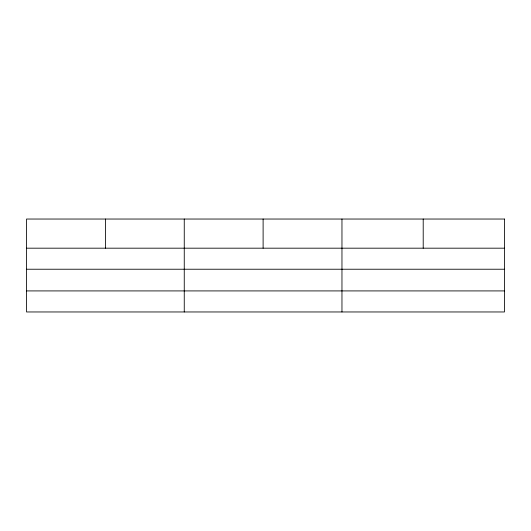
<?xml version="1.0" encoding="UTF-8"?>
<svg xmlns="http://www.w3.org/2000/svg" width="531" height="531" viewBox="0 0 531 531"><rect width="100%" height="100%" fill="white"/><g stroke="black" fill="none" stroke-linecap="round" stroke-linejoin="round"><path stroke-width="0.8" d="M26.55 248.183L504.45 248.183M26.55 269.23L504.45 269.23M26.55 290.915L504.45 290.915M423.207 219.037L423.207 248.183M341.964 219.037L341.964 311.962M263.11 219.037L263.11 248.183M184.257 219.037L184.257 311.962M105.403 219.037L105.403 248.183M504.45 219.037L26.55 219.037L26.55 311.962L504.45 311.962L504.45 219.037"/></g></svg>
